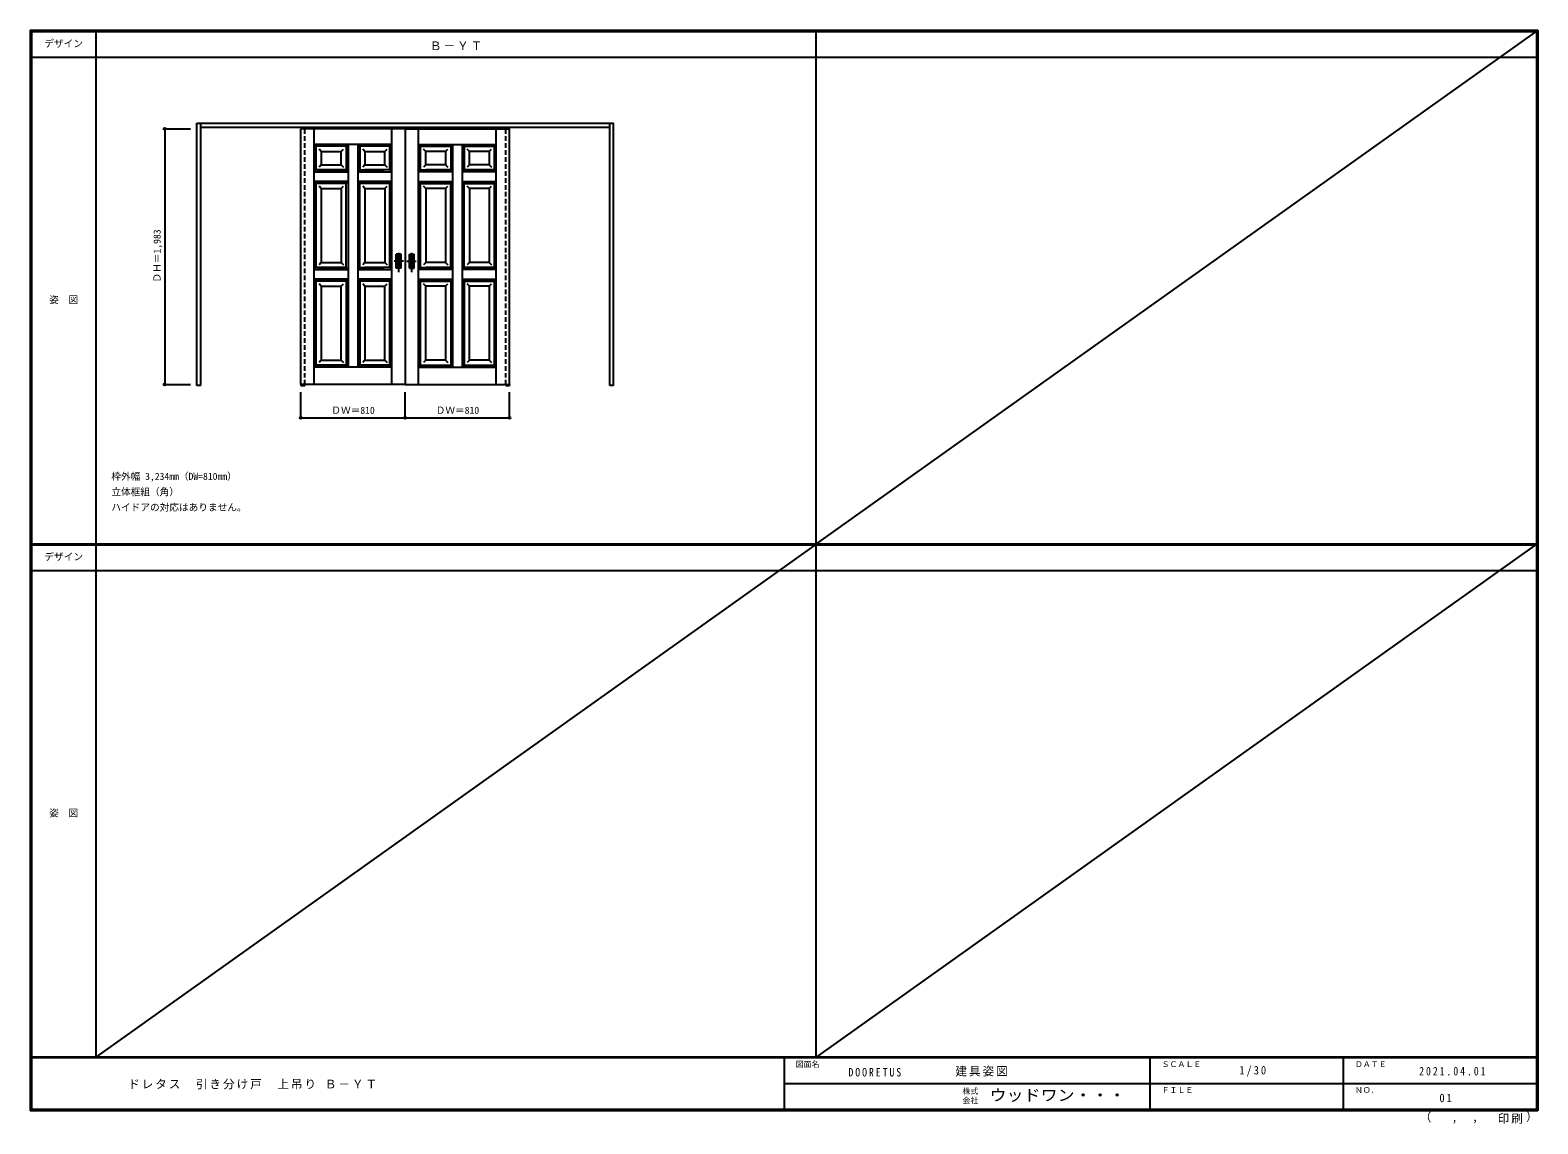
# Model space of a CAD drawing. Units: millimetres, scale not verified. Extents: x -6000 to 5700, y -4307 to 4175.
import ezdxf
from ezdxf.enums import TextEntityAlignment as Align

# ---------------------------------------------------------------- set-up
doc = ezdxf.new("R2010")
doc.units = ezdxf.units.MM
doc.header["$LTSCALE"] = 30
doc.header["$PDMODE"] = 32
doc.header["$PDSIZE"] = 15
doc.linetypes.add('CHAIN1', pattern=[8, 5, -1, 1, -1])
doc.linetypes.add('DASHED1', pattern=[1.8, 1.2, -0.6])
for name, color, linetype in [('0-2_扉', 7, 'Continuous'), ('0-4_枠', 3, 'Continuous'), ('0-6_引手', 7, 'Continuous'), ('0-A_文字', 7, 'Continuous'), ('0-B_寸法', 7, 'Continuous'), ('F-1_枠', 6, 'Continuous'), ('F-A_文字', 7, 'Continuous')]:
    doc.layers.add(name, color=color, linetype=linetype)
doc.styles.add('ＭＳ ゴシック', font='')
doc.styles.get('ＭＳ ゴシック').set_extended_font_data('MS Gothic')

msp = doc.modelspace()

# ---------------------------------------------------------------- linework, layer by layer
at = {"layer": '0-2_扉'}
for p, q in [((-3089.15, 3409.5), (-3899.15, 3409.5)), ((-3795.65, 1426.5), (-3795.65, 3409.5)), ((-3192.65, 1426.5), (-3192.65, 3409.5)), ((-3089.15, 3409.5), (-3089.15, 1426.5)), ((-3089.15, 3409.5), (-2279.15, 3409.5)), ((-3089.15, 3409.5), (-3089.15, 1426.5)), ((-2985.65, 1426.5), (-2985.65, 3409.5)), ((-2382.65, 1426.5), (-2382.65, 3409.5)), ((-3534.15, 3289.5), (-3795.65, 3289.5)), ((-3795.65, 3289.5), (-3780.65, 3274.5)), ((-3546.65, 3274.5), (-3531.94, 3289.21)), ((-3192.65, 3289.5), (-3534.15, 3289.5)), ((-3531.65, 3289.5), (-3531.65, 1561.5)), ((-3441.65, 3274.5), (-3456.65, 3289.5)), ((-3456.65, 3289.5), (-3456.65, 1561.5)), ((-3192.65, 3289.5), (-3207.65, 3274.5)), ((-2985.65, 3289.5), (-2970.65, 3274.5)), ((-2985.65, 3289.5), (-2644.15, 3289.5)), ((-2736.65, 3274.5), (-2721.65, 3289.5)), ((-2721.65, 3289.5), (-2721.65, 1561.5)), ((-2646.65, 3289.5), (-2646.65, 1561.5)), ((-2631.65, 3274.5), (-2646.36, 3289.21)), ((-2644.15, 3289.5), (-2382.65, 3289.5)), ((-2382.65, 3289.5), (-2397.65, 3274.5)), ((-3780.65, 3091.5), (-3780.65, 3274.5)), ((-3546.65, 3274.5), (-3780.65, 3274.5)), ((-3740.65, 3234.5), (-3758.33, 3252.18)), ((-3740.65, 3234.5), (-3740.65, 3131.5)), ((-3740.65, 3234.5), (-3586.65, 3234.5)), ((-3586.65, 3234.5), (-3568.97, 3252.18)), ((-3586.65, 3131.5), (-3586.65, 3234.5)), ((-3546.65, 3274.5), (-3546.65, 3091.5)), ((-3441.65, 3274.5), (-3441.65, 3091.5)), ((-3207.65, 3274.5), (-3441.65, 3274.5)), ((-3401.65, 3234.5), (-3419.33, 3252.18)), ((-3401.65, 3234.5), (-3401.65, 3131.5)), ((-3401.65, 3234.5), (-3247.65, 3234.5)), ((-3247.65, 3234.5), (-3229.97, 3252.18)), ((-3247.65, 3131.5), (-3247.65, 3234.5)), ((-3207.65, 3091.5), (-3207.65, 3274.5)), ((-2970.65, 3091.5), (-2970.65, 3274.5)), ((-2970.65, 3274.5), (-2736.65, 3274.5)), ((-2930.65, 3234.5), (-2948.33, 3252.18)), ((-2930.65, 3131.5), (-2930.65, 3234.5)), ((-2776.65, 3234.5), (-2930.65, 3234.5)), ((-2776.65, 3234.5), (-2758.97, 3252.18)), ((-2776.65, 3234.5), (-2776.65, 3131.5)), ((-2736.65, 3274.5), (-2736.65, 3091.5)), ((-2631.65, 3274.5), (-2631.65, 3091.5)), ((-2631.65, 3274.5), (-2397.65, 3274.5)), ((-2591.65, 3234.5), (-2609.33, 3252.18)), ((-2591.65, 3131.5), (-2591.65, 3234.5)), ((-2437.65, 3234.5), (-2591.65, 3234.5)), ((-2437.65, 3234.5), (-2419.97, 3252.18)), ((-2437.65, 3234.5), (-2437.65, 3131.5)), ((-2397.65, 3091.5), (-2397.65, 3274.5)), ((-3780.65, 3091.5), (-3795.65, 3076.5)), ((-3795.65, 3076.5), (-3531.65, 3076.5)), ((-3546.65, 3091.5), (-3780.65, 3091.5)), ((-3770.65, 3091.5), (-3546.65, 3091.5)), ((-3740.65, 3131.5), (-3758.33, 3113.82)), ((-3740.65, 3131.5), (-3586.65, 3131.5)), ((-3586.65, 3131.5), (-3586.65, 3132.93)), ((-3586.65, 3131.5), (-3568.97, 3113.82)), ((-3531.65, 3076.5), (-3546.65, 3091.5)), ((-3441.65, 3091.5), (-3456.65, 3076.5)), ((-3456.65, 3076.5), (-3192.65, 3076.5)), ((-3441.65, 3091.5), (-3252.65, 3091.5)), ((-3401.65, 3131.5), (-3419.33, 3113.82)), ((-3207.65, 3091.5), (-3406.65, 3091.5)), ((-3401.65, 3131.5), (-3247.65, 3131.5)), ((-3247.65, 3131.5), (-3247.65, 3132.93)), ((-3247.65, 3131.5), (-3229.97, 3113.82)), ((-3207.84, 3091.5), (-3207.65, 3091.5)), ((-3192.65, 3076.5), (-3207.65, 3091.5)), ((-2985.65, 3076.5), (-2970.65, 3091.5)), ((-2721.65, 3076.5), (-2985.65, 3076.5)), ((-2970.46, 3091.5), (-2970.65, 3091.5)), ((-2970.65, 3091.5), (-2771.65, 3091.5)), ((-2930.65, 3131.5), (-2948.33, 3113.82)), ((-2930.65, 3131.5), (-2930.65, 3132.93)), ((-2776.65, 3131.5), (-2930.65, 3131.5)), ((-2736.65, 3091.5), (-2925.65, 3091.5)), ((-2776.65, 3131.5), (-2758.97, 3113.82)), ((-2736.65, 3091.5), (-2721.65, 3076.5)), ((-2646.65, 3076.5), (-2631.65, 3091.5)), ((-2382.65, 3076.5), (-2646.65, 3076.5)), ((-2407.65, 3091.5), (-2631.65, 3091.5)), ((-2631.65, 3091.5), (-2397.65, 3091.5)), ((-2591.65, 3131.5), (-2609.33, 3113.82)), ((-2591.65, 3131.5), (-2591.65, 3132.93)), ((-2437.65, 3131.5), (-2591.65, 3131.5)), ((-2437.65, 3131.5), (-2419.97, 3113.82)), ((-2397.65, 3091.5), (-2382.65, 3076.5)), ((-3780.65, 2986.5), (-3795.65, 3001.5)), ((-3531.65, 3001.5), (-3795.65, 3001.5)), ((-3780.65, 2334), (-3780.65, 2986.5)), ((-3546.65, 2986.5), (-3780.65, 2986.5)), ((-3740.65, 2946.5), (-3758.33, 2964.18)), ((-3740.65, 2946.5), (-3740.65, 2374)), ((-3740.65, 2946.5), (-3586.65, 2946.5)), ((-3586.65, 2946.5), (-3568.97, 2964.18)), ((-3586.65, 2946.5), (-3586.65, 2374)), ((-3531.65, 3001.5), (-3546.65, 2986.5)), ((-3546.65, 2334), (-3546.65, 2986.5)), ((-3441.65, 2986.5), (-3456.65, 3001.5)), ((-3192.65, 3001.5), (-3456.65, 3001.5)), ((-3441.65, 2334), (-3441.65, 2986.5)), ((-3207.65, 2986.5), (-3441.65, 2986.5)), ((-3401.69, 2946.5), (-3419.36, 2964.18)), ((-3401.69, 2946.5), (-3401.69, 2374)), ((-3401.69, 2946.5), (-3247.65, 2946.5)), ((-3247.69, 2946.5), (-3230.01, 2964.18)), ((-3247.65, 2946.5), (-3247.65, 2374)), ((-3192.65, 3001.5), (-3207.65, 2986.5)), ((-3207.65, 2334), (-3207.65, 2986.5)), ((-2985.65, 3001.5), (-2970.65, 2986.5)), ((-2985.65, 3001.5), (-2721.65, 3001.5)), ((-2970.65, 2334), (-2970.65, 2986.5)), ((-2970.65, 2986.5), (-2736.65, 2986.5)), ((-2930.61, 2946.5), (-2948.29, 2964.18)), ((-2930.65, 2946.5), (-2930.65, 2374)), ((-2776.61, 2946.5), (-2930.65, 2946.5)), ((-2776.61, 2946.5), (-2758.94, 2964.18)), ((-2776.61, 2946.5), (-2776.61, 2374)), ((-2736.65, 2986.5), (-2721.65, 3001.5)), ((-2736.65, 2334), (-2736.65, 2986.5)), ((-2646.65, 3001.5), (-2631.65, 2986.5)), ((-2646.65, 3001.5), (-2382.65, 3001.5)), ((-2631.65, 2334), (-2631.65, 2986.5)), ((-2631.65, 2986.5), (-2397.65, 2986.5)), ((-2591.65, 2946.5), (-2609.33, 2964.18)), ((-2591.65, 2946.5), (-2591.65, 2374)), ((-2437.65, 2946.5), (-2591.65, 2946.5)), ((-2437.65, 2946.5), (-2419.97, 2964.18)), ((-2437.65, 2946.5), (-2437.65, 2374)), ((-2397.65, 2986.5), (-2382.65, 3001.5)), ((-2397.65, 2334), (-2397.65, 2986.5)), ((-3740.65, 2374), (-3758.33, 2356.32)), ((-3740.65, 2374), (-3586.65, 2374)), ((-3586.65, 2374), (-3586.65, 2375.43)), ((-3586.65, 2374), (-3568.97, 2356.32)), ((-3401.65, 2374), (-3419.33, 2356.32)), ((-3401.65, 2374), (-3247.65, 2374)), ((-3247.65, 2374), (-3229.97, 2356.32)), ((-2930.65, 2374), (-2948.33, 2356.32)), ((-2776.65, 2374), (-2930.65, 2374)), ((-2776.65, 2374), (-2758.97, 2356.32)), ((-2591.65, 2374), (-2609.33, 2356.32)), ((-2591.65, 2374), (-2591.65, 2375.43)), ((-2437.65, 2374), (-2591.65, 2374)), ((-2437.65, 2374), (-2419.97, 2356.32)), ((-3780.65, 2334), (-3795.65, 2319)), ((-3795.65, 2319), (-3531.65, 2319)), ((-3780.65, 2229), (-3795.65, 2244)), ((-3531.65, 2244), (-3795.65, 2244)), ((-3546.65, 2334), (-3780.65, 2334)), ((-3780.65, 1576.5), (-3780.65, 2229)), ((-3546.65, 2229), (-3780.65, 2229)), ((-3770.65, 2334), (-3546.65, 2334)), ((-3531.65, 2319), (-3546.65, 2334)), ((-3531.65, 2244), (-3546.65, 2229)), ((-3546.65, 2229), (-3546.65, 1576.5)), ((-3441.65, 2334), (-3456.65, 2319)), ((-3456.65, 2319), (-3192.65, 2319)), ((-3441.65, 2229), (-3456.65, 2244)), ((-3192.65, 2244), (-3456.65, 2244)), ((-3441.65, 2334), (-3252.65, 2334)), ((-3441.65, 2229), (-3441.65, 1576.5)), ((-3207.65, 2229), (-3441.65, 2229)), ((-3207.65, 2334), (-3406.65, 2334)), ((-3192.65, 2319), (-3207.65, 2334)), ((-3192.65, 2244), (-3207.65, 2229)), ((-3207.65, 1576.5), (-3207.65, 2229)), ((-2985.65, 2319), (-2970.65, 2334)), ((-2721.65, 2319), (-2985.65, 2319)), ((-2985.65, 2244), (-2970.65, 2229)), ((-2985.65, 2244), (-2721.65, 2244)), ((-2970.65, 2334), (-2771.65, 2334)), ((-2970.65, 1576.5), (-2970.65, 2229)), ((-2970.65, 2229), (-2736.65, 2229)), ((-2736.65, 2334), (-2925.65, 2334)), ((-2736.65, 2334), (-2721.65, 2319)), ((-2736.65, 2229), (-2721.65, 2244)), ((-2736.65, 2229), (-2736.65, 1576.5)), ((-2646.65, 2319), (-2631.65, 2334)), ((-2382.65, 2319), (-2646.65, 2319)), ((-2646.65, 2244), (-2631.65, 2229)), ((-2646.65, 2244), (-2382.65, 2244)), ((-2407.65, 2334), (-2631.65, 2334)), ((-2631.65, 2334), (-2397.65, 2334)), ((-2631.65, 2229), (-2631.65, 1576.5)), ((-2631.65, 2229), (-2397.65, 2229)), ((-2397.65, 2334), (-2382.65, 2319)), ((-2397.65, 2229), (-2382.65, 2244)), ((-2397.65, 1576.5), (-2397.65, 2229)), ((-3740.65, 2189), (-3758.33, 2206.68)), ((-3740.65, 2189), (-3740.65, 2187.93)), ((-3740.65, 2189), (-3740.65, 1616.5)), ((-3740.65, 2189), (-3586.65, 2189)), ((-3586.65, 2189), (-3568.97, 2206.68)), ((-3586.65, 1617.93), (-3586.65, 2189)), ((-3401.69, 2189), (-3419.36, 2206.68)), ((-3401.69, 2189), (-3247.65, 2189)), ((-3401.65, 2189), (-3401.65, 1616.5)), ((-3247.69, 2189), (-3230.01, 2206.68)), ((-3247.65, 1616.5), (-3247.65, 2189)), ((-2930.61, 2189), (-2948.29, 2206.68)), ((-2930.65, 1616.5), (-2930.65, 2189)), ((-2776.61, 2189), (-2930.65, 2189)), ((-2776.65, 2189), (-2776.65, 1616.5)), ((-2776.61, 2189), (-2758.94, 2206.68)), ((-2591.65, 2189), (-2609.33, 2206.68)), ((-2591.65, 1617.93), (-2591.65, 2189)), ((-2437.65, 2189), (-2591.65, 2189)), ((-2437.65, 2189), (-2419.97, 2206.68)), ((-2437.65, 2189), (-2437.65, 2187.93)), ((-2437.65, 2189), (-2437.65, 1616.5)), ((-3780.65, 1576.5), (-3795.65, 1561.5)), ((-3192.65, 1561.5), (-3795.65, 1561.5)), ((-3546.65, 1576.5), (-3780.65, 1576.5)), ((-3740.65, 1616.5), (-3758.33, 1598.82)), ((-3740.65, 1616.5), (-3586.65, 1616.5)), ((-3586.65, 1616.5), (-3586.65, 1617.93)), ((-3586.65, 1616.5), (-3568.97, 1598.82)), ((-3546.65, 1576.5), (-3531.65, 1561.5)), ((-3441.65, 1576.5), (-3456.65, 1561.5)), ((-3207.65, 1576.5), (-3441.65, 1576.5)), ((-3401.65, 1616.5), (-3419.33, 1598.82)), ((-3401.65, 1616.5), (-3247.65, 1616.5)), ((-3247.65, 1616.5), (-3247.65, 1617.93)), ((-3247.65, 1616.5), (-3229.97, 1598.82)), ((-3207.65, 1576.5), (-3192.65, 1561.5)), ((-2970.65, 1576.5), (-2985.65, 1561.5)), ((-2985.65, 1561.5), (-2382.65, 1561.5)), ((-2970.65, 1576.5), (-2736.65, 1576.5)), ((-2930.65, 1616.5), (-2948.33, 1598.82)), ((-2930.65, 1616.5), (-2930.65, 1617.93)), ((-2776.65, 1616.5), (-2930.65, 1616.5)), ((-2776.65, 1616.5), (-2758.97, 1598.82)), ((-2736.65, 1576.5), (-2721.65, 1561.5)), ((-2631.65, 1576.5), (-2646.65, 1561.5)), ((-2631.65, 1576.5), (-2397.65, 1576.5)), ((-2591.65, 1616.5), (-2609.33, 1598.82)), ((-2591.65, 1616.5), (-2591.65, 1617.93)), ((-2437.65, 1616.5), (-2591.65, 1616.5)), ((-2437.65, 1616.5), (-2419.97, 1598.82)), ((-2397.65, 1576.5), (-2382.65, 1561.5))]:
    msp.add_line(p, q, dxfattribs=at)
at = {"layer": '0-2_扉', "color": 4, "linetype": 'DASHED1'}
msp.add_line((-3089.15, 3409.5), (-3089.15, 3405.5), dxfattribs=at)
msp.add_line((-3089.15, 3409.5), (-3089.15, 3405.5), dxfattribs=at)
at = {"layer": '0-2_扉'}
for points in [[(-3089.15, 1426.5), (-3899.15, 1426.5), (-3899.15, 3409.5)], [(-3089.15, 1426.5), (-2279.15, 1426.5), (-2279.15, 3409.5)]]:
    msp.add_lwpolyline(points, dxfattribs=at)
at = {"layer": '0-4_枠'}
for p, q in [((-4706.15, 1418), (-4706.15, 3453)), ((-4706.15, 3453), (-1472.15, 3453)), ((-4676.15, 1418), (-4676.15, 3453)), ((-4676.15, 3423), (-1502.15, 3423)), ((-1502.15, 1418), (-1502.15, 3453)), ((-1472.15, 1418), (-1472.15, 3453)), ((-4676.15, 1418), (-4706.15, 1418)), ((-3899.15, 1426.5), (-3899.15, 1418)), ((-3899.15, 1418), (-3869.15, 1418)), ((-3869.15, 1426.5), (-3869.15, 1418)), ((-2309.15, 1426.5), (-2309.15, 1418)), ((-2309.15, 1418), (-2279.15, 1418)), ((-2279.15, 1426.5), (-2279.15, 1418)), ((-1472.15, 1418), (-1502.15, 1418))]:
    msp.add_line(p, q, dxfattribs=at)
at = {"layer": '0-4_枠', "color": 4, "linetype": 'DASHED1'}
for p, q in [((-3899.15, 1426), (-3899.15, 3423)), ((-3869.15, 1426), (-3869.15, 3423)), ((-2309.15, 1426), (-2309.15, 3423)), ((-2279.15, 1426), (-2279.15, 3423))]:
    msp.add_line(p, q, dxfattribs=at)
at = {"layer": '0-6_引手', "linetype": 'CHAIN1'}
for p, q in [((-3140.15, 2298.77), (-3140.15, 2469.62)), ((-3038.15, 2298.77), (-3038.15, 2469.62)), ((-3102.08, 2384), (-3174.59, 2384)), ((-3076.22, 2384), (-3003.71, 2384))]:
    msp.add_line(p, q, dxfattribs=at)
at = {"layer": '0-6_引手'}
for p, q in [((-3121.15, 2439), (-3159.15, 2439)), ((-3159.15, 2329), (-3159.15, 2439)), ((-3127.65, 2423), (-3152.65, 2423)), ((-3152.65, 2345), (-3152.65, 2423)), ((-3127.65, 2345), (-3152.65, 2345)), ((-3127.65, 2345), (-3127.65, 2423)), ((-3121.15, 2329), (-3121.15, 2439)), ((-3057.15, 2439), (-3019.15, 2439)), ((-3057.15, 2329), (-3057.15, 2439)), ((-3050.65, 2423), (-3025.65, 2423)), ((-3050.65, 2345), (-3050.65, 2423)), ((-3050.65, 2345), (-3025.65, 2345)), ((-3025.65, 2345), (-3025.65, 2423)), ((-3019.15, 2329), (-3019.15, 2439)), ((-3121.15, 2329), (-3159.15, 2329)), ((-3057.15, 2329), (-3019.15, 2329))]:
    msp.add_line(p, q, dxfattribs=at)
at = {"layer": '0-6_引手', "linetype": 'DASHED1'}
for p, q in [((-3156.15, 2333), (-3156.15, 2435)), ((-3022.15, 2333), (-3022.15, 2435)), ((-3124.15, 2333), (-3156.15, 2333)), ((-3054.15, 2333), (-3022.15, 2333))]:
    msp.add_line(p, q, dxfattribs=at)
for points in [[(-3124.15, 2333), (-3124.15, 2435), (-3156.15, 2435)], [(-3054.15, 2333), (-3054.15, 2435), (-3022.15, 2435)]]:
    msp.add_lwpolyline(points, dxfattribs=at)
at = {"layer": '0-B_寸法', "color": 4}
for p, q in [((-4956.15, 3409.5), (-4756.15, 3409.5)), ((-4956.15, 3409.5), (-4956.15, 1426.5)), ((-4956.15, 1426.5), (-4756.15, 1426.5)), ((-3899.15, 1168), (-3899.15, 1368)), ((-3089.15, 1168), (-3089.15, 1368)), ((-2279.15, 1168), (-2279.15, 1368)), ((-3899.15, 1168), (-2279.15, 1168))]:
    msp.add_line(p, q, dxfattribs=at)
at = {"layer": '0-B_寸法'}
for p in [(-4956.15, 3409.5), (-4956.15, 1426.5), (-3899.15, 1168), (-3089.15, 1168), (-2279.15, 1168)]:
    msp.add_point(p, dxfattribs=at)
at = {"layer": 'F-1_枠'}
for p, q in [((-6000, 4175), (5700, 4175)), ((-6000, 4175), (-6000, -4205)), ((-6000, 4170), (5700, 4170)), ((-6000, 4165), (5700, 4165)), ((-5995, 4175), (-5995, -4205)), ((-5990, 4175), (-5990, -4205)), ((-5490, 4175), (-5490, -3790)), ((100, -3790), (100, 4175)), ((5690, 4175), (5690, -4205)), ((5695, 4175), (5695, -4205)), ((5700, 4175), (5700, -4205)), ((-6000, 3965), (5700, 3965)), ((-6000, 190.5), (5700, 190.5)), ((-6000, 187.5), (5700, 187.5)), ((-6000, 184.5), (5700, 184.5)), ((-6000, -15.5), (5700, -15.5)), ((5700, -3790), (-6000, -3790)), ((5700, -3795), (-6000, -3795)), ((-150, -3795), (-150, -4195)), ((2690, -3795), (2690, -4195)), ((4190, -3795), (4190, -4195)), ((-150, -3995), (5690, -3995.01)), ((5700, -4195), (-6000, -4195)), ((5700, -4200), (-6000, -4200)), ((5700, -4205), (-6000, -4205))]:
    msp.add_line(p, q, dxfattribs=at)
at = {"layer": 'F-A_文字'}
for p, q in [((5690, 4168), (100, 190.5)), ((100, 187.5), (-5490, -3790)), ((5690, 187.5), (100, -3790))]:
    msp.add_line(p, q, dxfattribs=at)

# ---------------------------------------------------------------- texts
at = {"layer": '0-A_文字', "style": 'ＭＳ ゴシック'}
for s, p in [('枠外幅 3,234mm（DW=810mm）', (-5370, 670.5)), ('立体框組（角）', (-5370, 550.5)), ('ハイドアの対応はありません。', (-5370, 430.5))]:
    msp.add_text(s, height=54.99, dxfattribs=at).set_placement(p, align=Align.BOTTOM_LEFT)
at = {"layer": '0-A_文字', "insert": (-2897.5, 4020), "char_height": 65.98, "attachment_point": 7, "style": 'ＭＳ ゴシック'}
msp.add_mtext('\\T1.17;Ｂ－ＹＴ', dxfattribs=at)
at = {"layer": '0-B_寸法', "style": 'ＭＳ ゴシック'}
msp.add_text('ＤＨ＝1,983', height=54.99, rotation=90, dxfattribs=at).set_placement((-4971.15, 2217.75), align=Align.BOTTOM_LEFT)
for p in [(-3662.9, 1183), (-2852.9, 1183)]:
    msp.add_text('ＤＷ＝810', height=54.99, dxfattribs=at).set_placement(p, align=Align.BOTTOM_LEFT)
at = {"layer": 'F-A_文字', "style": 'ＭＳ ゴシック'}
for s, height, p in [('デザイン', 54.99, (-5890, 4027.5)), ('姿\u3000図', 54.99, (-5852.5, 2040.25)), ('デザイン', 54.99, (-5890, 47)), ('姿\u3000図', 54.99, (-5852.5, -1940.25)), ('図面名', 43.99, (-60, -3880)), ('ＳＣＡＬＥ', 43.99, (2780, -3880)), ('ＤＡＴＥ', 43.99, (4280, -3880)), ('株式', 43.99, (1235, -4089)), ('ＦＩＬＥ', 43.99, (2780, -4080)), ('ＮＯ．', 43.99, (4280, -4080)), ('会社', 43.99, (1235, -4161)), ('（', 65.98, (4784.03, -4308.31)), ('）', 65.98, (5608.4, -4304.13)), (',', 65.98, (5031.28, -4308.31)), (',', 65.98, (5190.2, -4305.53))]:
    msp.add_text(s, height=height, dxfattribs=at).set_placement(p, align=Align.BOTTOM_LEFT)
at = {"layer": 'F-A_文字', "style": 'ＭＳ ゴシック', "width": 1.1}
msp.add_text('ウッドワン・・・', height=87.98, dxfattribs=at).set_placement((1445, -4155), align=Align.BOTTOM_LEFT)
at = {"layer": 'F-A_文字', "char_height": 65.98, "attachment_point": 7, "style": 'ＭＳ ゴシック'}
for s, insert in [('\\T1.17;建具姿図', (1180.42, -3940)), ('\\T1.38;\\W0.9;1/30', (3383.75, -3940)), ('\\T1.17;ドレタス\u3000引き分け戸\u3000上吊り\\~Ｂ－ＹＴ', (-5240, -4040)), ('\\T1.39;\\W0.85;DOORETUS', (350, -3940.79)), ('\\T1.39;\\W0.85;2021.04.01', (4778.75, -3932.5)), ('\\T1.36;\\W0.9;01', (4936.25, -4140)), ('\\T1.17;印刷', (5388.15, -4306.92))]:
    msp.add_mtext(s, dxfattribs=dict(at, insert=insert))

doc.saveas('drawing.dxf')
